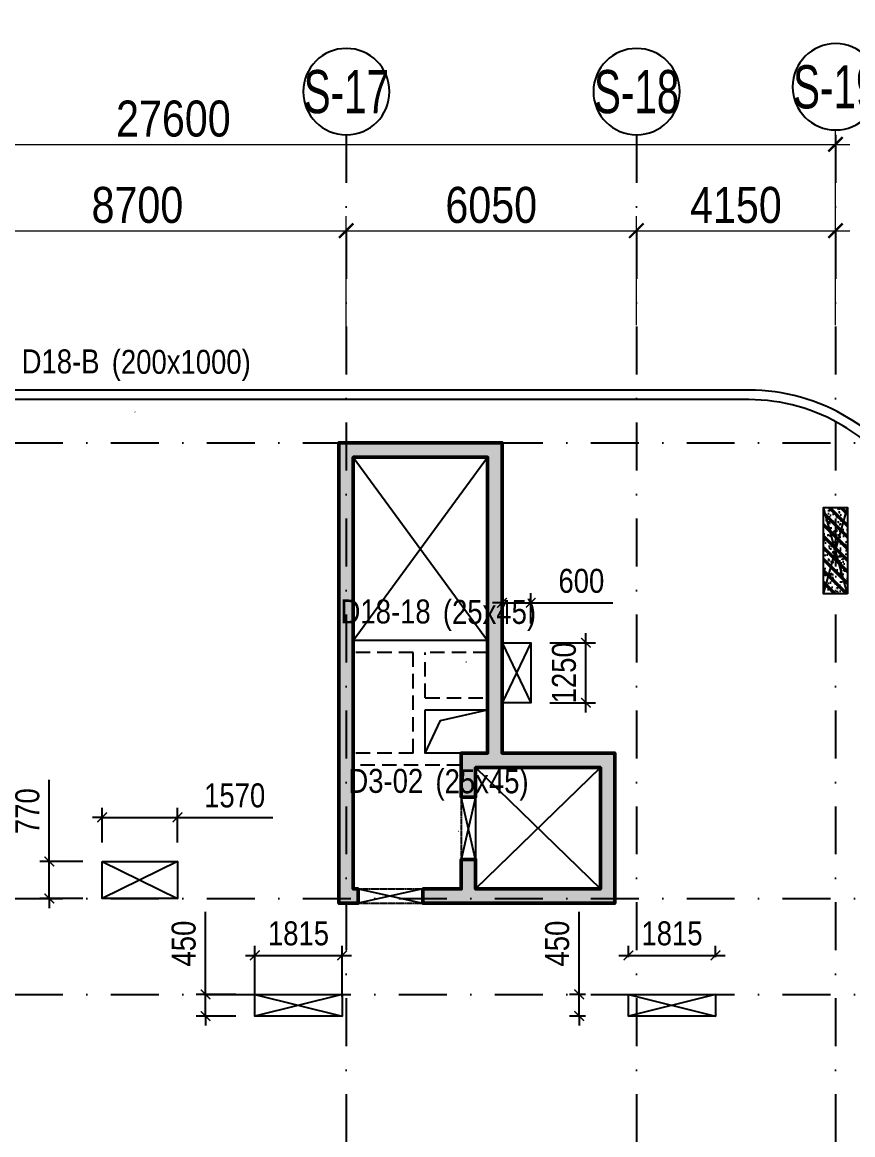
# Model space of a CAD drawing. Header units: millimetres. Extents: x -159515 to 1327256, y -225156 to 138737.
# Drawn here: x 118929 to 136239, y -179442 to -156248 of the extents above; entities that cross this region are included whole.
import ezdxf
from ezdxf.enums import TextEntityAlignment as Align

# ---------------------------------------------------------------- set-up
doc = ezdxf.new("R2010")
doc.units = ezdxf.units.MM
doc.header["$MEASUREMENT"] = 0
doc.linetypes.add('DASHDOT', pattern=[1, 0.5, -0.25, 0, -0.25])
doc.linetypes.add('DASHED', pattern=[4.5, 3, -1.5])
for name, color, linetype in [('AUDIT_I_220807103235-17', 50, 'Continuous'), ('ccu11-Khuat', 9, 'DASHED'), ('ccu11-Manh', 8, 'Continuous'), ('ccu11-Thay', 7, 'Continuous'), ('ccu12-Manh', 8, 'Continuous'), ('ccu12-Text', 31, 'Continuous'), ('KC2-DIM', 251, 'Continuous'), ('KT-Dim', 8, 'Continuous'), ('KT-Hatch', 251, 'Continuous'), ('KT-Luoi truc South Tower', 8, 'DASHDOT'), ('Xref_ST_MBDV Cot vach 30.7.2022|Xref_ST_MBDV Cot vach 30.7.2022|Xref_ST_MBDV Cot vach 30.7.2022|Xref_ST_MBDV Cot vach 30.7.2022|A-GRID-SYM', 50, 'Continuous'), ('Xref_ST_MBDV Cot vach 30.7.2022|Xref_ST_MBDV Cot vach 30.7.2022|Xref_ST_MBDV Cot vach 30.7.2022|Xref_ST_MBDV Cot vach 30.7.2022|KC-Betong', 6, 'Continuous')]:
    doc.layers.add(name, color=color, linetype=linetype)
for name, color, linetype, lineweight in [('ccu12-Tencaukien', 9, 'Continuous', 15), ('KT-Kich thuoc', 159, 'Continuous', 18), ('KT-Net cot vach', 6, 'Continuous', 50)]:
    doc.layers.add(name, color=color, linetype=linetype, lineweight=lineweight)
doc.styles.add('Arial Narrow', font='ARIALN.TTF')
doc.styles.add('HBA-Text', font='GOTHIC.TTF')
doc.dimstyles.new('ccu12-200', dxfattribs={"dimscale": 200, "dimtxt": 2.5, "dimasz": 1, "dimexe": 1, "dimexo": 2, "dimgap": 1, "dimtad": 1, "dimdec": 0, "dimrnd": 5, "dimdsep": 46, "dimtxsty": 'Arial Narrow', "dimblk": 'ARCHTICK', "dimcen": -1, "dimdle": 1, "dimclrd": 256, "dimclre": 256, "dimclrt": 3, "dimadec": 0, "dimazin": 2, "dimtfac": 0.1, "dimtdec": 0, "dimtmove": 0, "dimatfit": 1, "dimldrblk": 'ARCHTICK', "dimfxl": 1, "dimtvp": 0.833333, "dimtolj": 1, "dimtzin": 12, "dimarcsym": 0})
doc.dimstyles.new('CCU_1-300', dxfattribs={"dimscale": 300, "dimtxt": 2.5, "dimasz": 1, "dimexe": 1, "dimexo": 2, "dimgap": 0.5, "dimtad": 1, "dimdec": 0, "dimdsep": 46, "dimtxsty": 'Arial Narrow', "dimblk": 'ARCHTICK', "dimcen": -1, "dimdle": 1, "dimclrd": 256, "dimclre": 256, "dimclrt": 3, "dimadec": 0, "dimazin": 2, "dimtfac": 0.1, "dimtdec": 0, "dimtix": 1, "dimtmove": 2, "dimatfit": 1, "dimfxl": 1, "dimtvp": 0.833333, "dimtolj": 1, "dimtzin": 12, "dimarcsym": 0})

# ---------------------------------------------------------------- blocks, each defined once
blk = doc.blocks.new('_ArchTick')
at = {"color": 0, "const_width": 0.15}
blk.add_lwpolyline([(-0.5, -0.5), (0.5, 0.5)], dxfattribs=at)
blk = doc.blocks.new('*D407')
at = {"layer": 'Defpoints', "color": 0, "transparency": 16777216}
for p in [(-16523, 31492), (-16523, 28791, 0), (-25223, 28649, 0)]:
    blk.add_point(p, dxfattribs=at)
at = {"layer": 'KT-Kich thuoc', "lineweight": -2, "transparency": 16777216}
for p, q in [((-25223, 29249), (-25223, 31792)), ((-16523, 29391), (-16523, 31792)), ((-25523, 31492), (-16223, 31492))]:
    blk.add_line(p, q, dxfattribs=at)
at = {"layer": 'KT-Kich thuoc', "lineweight": -2, "transparency": 16777216, "xscale": 300, "yscale": 300, "zscale": 300, "rotation": 180}
blk.add_blockref('_ArchTick', (-25223, 31492), dxfattribs=at)
at = {"layer": 'KT-Kich thuoc', "lineweight": -2, "transparency": 16777216, "xscale": 300, "yscale": 300, "zscale": 300}
blk.add_blockref('_ArchTick', (-16523, 31492), dxfattribs=at)
at = {"layer": 'KT-Kich thuoc', "color": 3, "transparency": 16777216, "insert": (-20873, 32025), "char_height": 750, "attachment_point": 5, "style": 'Arial Narrow'}
blk.add_mtext('\\A1;8700', dxfattribs=at)
blk = doc.blocks.new('*D408')
at = {"layer": 'Defpoints', "color": 0, "transparency": 16777216}
for p in [(-10473, 31492), (-16523, 28791), (-10473, 28921, 0)]:
    blk.add_point(p, dxfattribs=at)
at = {"layer": 'KT-Kich thuoc', "lineweight": -2, "transparency": 16777216}
for p, q in [((-16523, 29391), (-16523, 31792)), ((-10473, 29521), (-10473, 31792)), ((-16823, 31492), (-10173, 31492))]:
    blk.add_line(p, q, dxfattribs=at)
at = {"layer": 'KT-Kich thuoc', "lineweight": -2, "transparency": 16777216, "xscale": 300, "yscale": 300, "zscale": 300, "rotation": 180}
blk.add_blockref('_ArchTick', (-16523, 31492), dxfattribs=at)
at = {"layer": 'KT-Kich thuoc', "lineweight": -2, "transparency": 16777216, "xscale": 300, "yscale": 300, "zscale": 300}
blk.add_blockref('_ArchTick', (-10473, 31492), dxfattribs=at)
at = {"layer": 'KT-Kich thuoc', "color": 3, "transparency": 16777216, "insert": (-13498, 32025), "char_height": 750, "attachment_point": 5, "style": 'Arial Narrow'}
blk.add_mtext('\\A1;6050', dxfattribs=at)
blk = doc.blocks.new('*D409')
at = {"layer": 'Defpoints', "color": 0, "transparency": 16777216}
for p in [(-6323, 31492), (-6323, 29040), (-10473, 28921, 0)]:
    blk.add_point(p, dxfattribs=at)
at = {"layer": 'KT-Kich thuoc', "lineweight": -2, "transparency": 16777216}
for p, q in [((-10473, 29521), (-10473, 31792)), ((-6323, 29640), (-6323, 31792)), ((-10773, 31492), (-6023, 31492))]:
    blk.add_line(p, q, dxfattribs=at)
at = {"layer": 'KT-Kich thuoc', "lineweight": -2, "transparency": 16777216, "xscale": 300, "yscale": 300, "zscale": 300, "rotation": 180}
blk.add_blockref('_ArchTick', (-10473, 31492), dxfattribs=at)
at = {"layer": 'KT-Kich thuoc', "lineweight": -2, "transparency": 16777216, "xscale": 300, "yscale": 300, "zscale": 300}
blk.add_blockref('_ArchTick', (-6323, 31492), dxfattribs=at)
at = {"layer": 'KT-Kich thuoc', "color": 3, "transparency": 16777216, "insert": (-8398, 32025), "char_height": 750, "attachment_point": 5, "style": 'Arial Narrow'}
blk.add_mtext('\\A1;4150', dxfattribs=at)
blk = doc.blocks.new('*D410')
at = {"layer": 'Defpoints', "color": 0, "transparency": 16777216}
for p in [(-6323, 33292), (-33923, 28921), (-6323, 28921)]:
    blk.add_point(p, dxfattribs=at)
at = {"layer": 'KT-Kich thuoc', "lineweight": -2, "transparency": 16777216}
for p, q in [((-33923, 29521), (-33923, 33592)), ((-6323, 29521), (-6323, 33592)), ((-34223, 33292), (-6023, 33292))]:
    blk.add_line(p, q, dxfattribs=at)
at = {"layer": 'KT-Kich thuoc', "lineweight": -2, "transparency": 16777216, "xscale": 300, "yscale": 300, "zscale": 300, "rotation": 180}
blk.add_blockref('_ArchTick', (-33923, 33292), dxfattribs=at)
at = {"layer": 'KT-Kich thuoc', "lineweight": -2, "transparency": 16777216, "xscale": 300, "yscale": 300, "zscale": 300}
blk.add_blockref('_ArchTick', (-6323, 33292), dxfattribs=at)
at = {"layer": 'KT-Kich thuoc', "color": 3, "transparency": 16777216, "insert": (-20123, 33825), "char_height": 750, "attachment_point": 5, "style": 'Arial Narrow'}
blk.add_mtext('\\A1;27600', dxfattribs=at)
blk = doc.blocks.new('GRID-SYM-flat-73')
at = {"layer": 'Xref_ST_MBDV Cot vach 30.7.2022|Xref_ST_MBDV Cot vach 30.7.2022|Xref_ST_MBDV Cot vach 30.7.2022|Xref_ST_MBDV Cot vach 30.7.2022|A-GRID-SYM'}
blk.add_circle((0, 0, 0), 900, dxfattribs=at)
at = {"layer": 'Xref_ST_MBDV Cot vach 30.7.2022|Xref_ST_MBDV Cot vach 30.7.2022|Xref_ST_MBDV Cot vach 30.7.2022|Xref_ST_MBDV Cot vach 30.7.2022|A-GRID-SYM', "style": 'HBA-Text'}
blk.add_attdef('GRID', text='', height=900, rotation=359.6303, dxfattribs=at).set_placement((0, 0, 0), align=Align.MIDDLE_CENTER)
blk = doc.blocks.new('*D796')
at = {"layer": 'Defpoints', "color": 0, "transparency": 16777216}
for p in [(122164, -172825), (120594, -173746), (122164, -173746)]:
    blk.add_point(p, dxfattribs=at)
at = {"layer": 'KC2-DIM', "lineweight": -2, "transparency": 16777216}
for p, q in [((120594, -173346), (120594, -172625)), ((122164, -173346), (122164, -172625)), ((120594, -172825), (120394, -172825)), ((120594, -172825), (122164, -172825)), ((122164, -172825), (124149, -172825))]:
    blk.add_line(p, q, dxfattribs=at)
at = {"layer": 'KC2-DIM', "lineweight": -2, "transparency": 16777216, "xscale": 200, "yscale": 200, "zscale": 200}
blk.add_blockref('_ArchTick', (120594, -172825), dxfattribs=at)
at = {"layer": 'KC2-DIM', "lineweight": -2, "transparency": 16777216, "xscale": 200, "yscale": 200, "zscale": 200, "rotation": 180}
blk.add_blockref('_ArchTick', (122164, -172825), dxfattribs=at)
at = {"layer": 'KC2-DIM', "color": 3, "transparency": 16777216, "insert": (123357, -172370), "char_height": 500, "attachment_point": 5, "style": 'Arial Narrow'}
blk.add_mtext('\\A1;1570', dxfattribs=at)
blk = doc.blocks.new('*D797')
at = {"layer": 'Defpoints', "color": 0, "transparency": 16777216}
for p in [(119493, -173746), (120594, -173746), (120594, -174516)]:
    blk.add_point(p, dxfattribs=at)
at = {"layer": 'KC2-DIM', "lineweight": -2, "transparency": 16777216}
for p, q in [((119493, -173746), (119493, -172045)), ((120194, -173746), (119293, -173746)), ((119493, -174516), (119493, -173746)), ((120194, -174516), (119293, -174516)), ((119493, -174516), (119493, -174716))]:
    blk.add_line(p, q, dxfattribs=at)
at = {"layer": 'KC2-DIM', "lineweight": -2, "transparency": 16777216, "xscale": 200, "yscale": 200, "zscale": 200}
for p, rotation in [((119493, -173746), 270), ((119493, -174516), 90)]:
    blk.add_blockref('_ArchTick', p, dxfattribs=dict(at, rotation=rotation))
at = {"layer": 'KC2-DIM', "color": 3, "transparency": 16777216, "insert": (119038, -172696), "char_height": 500, "attachment_point": 5, "rotation": 90, "style": 'Arial Narrow'}
blk.add_mtext('\\A1;770', dxfattribs=at)
blk = doc.blocks.new('*D798')
at = {"layer": 'Defpoints', "color": 0, "transparency": 16777216}
for p in [(129529, -168352), (128930, -169003), (129529, -169186)]:
    blk.add_point(p, dxfattribs=at)
at = {"layer": 'KC2-DIM', "lineweight": -2, "transparency": 16777216}
for p, q in [((128930, -168352), (128730, -168352)), ((128930, -168603), (128930, -168152)), ((128930, -168352), (129529, -168352)), ((129529, -168786), (129529, -168152)), ((129529, -168352), (131236, -168352))]:
    blk.add_line(p, q, dxfattribs=at)
at = {"layer": 'KC2-DIM', "lineweight": -2, "transparency": 16777216, "xscale": 200, "yscale": 200, "zscale": 200}
blk.add_blockref('_ArchTick', (128930, -168352), dxfattribs=at)
at = {"layer": 'KC2-DIM', "lineweight": -2, "transparency": 16777216, "xscale": 200, "yscale": 200, "zscale": 200, "rotation": 180}
blk.add_blockref('_ArchTick', (129529, -168352), dxfattribs=at)
at = {"layer": 'KC2-DIM', "color": 3, "transparency": 16777216, "insert": (130583, -167897), "char_height": 500, "attachment_point": 5, "style": 'Arial Narrow'}
blk.add_mtext('\\A1;600', dxfattribs=at)
blk = doc.blocks.new('*D799')
at = {"layer": 'Defpoints', "color": 0, "transparency": 16777216}
for p in [(129529, -169186), (130677, -169186), (129529, -170436)]:
    blk.add_point(p, dxfattribs=at)
at = {"layer": 'KC2-DIM', "lineweight": -2, "transparency": 16777216}
for p, q in [((130677, -170636), (130677, -168986)), ((129929, -169186), (130877, -169186)), ((129929, -170436), (130877, -170436))]:
    blk.add_line(p, q, dxfattribs=at)
at = {"layer": 'KC2-DIM', "lineweight": -2, "transparency": 16777216, "xscale": 200, "yscale": 200, "zscale": 200}
for p, rotation in [((130677, -169186), 90), ((130677, -170436), 270)]:
    blk.add_blockref('_ArchTick', p, dxfattribs=dict(at, rotation=rotation))
at = {"layer": 'KC2-DIM', "color": 3, "transparency": 16777216, "insert": (130222, -169811), "char_height": 500, "attachment_point": 5, "rotation": 90, "style": 'Arial Narrow'}
blk.add_mtext('\\A1;1250', dxfattribs=at)
blk = doc.blocks.new('*D800')
at = {"layer": 'Defpoints', "color": 0, "transparency": 16777216}
for p in [(122751, -176516), (123779, -176516), (123779, -176966)]:
    blk.add_point(p, dxfattribs=at)
at = {"layer": 'KC2-DIM', "lineweight": -2, "transparency": 16777216}
for p, q in [((122751, -176516), (122751, -174795)), ((123379, -176516), (122551, -176516)), ((122751, -176966), (122751, -176516)), ((123379, -176966), (122551, -176966)), ((122751, -176966), (122751, -177166))]:
    blk.add_line(p, q, dxfattribs=at)
at = {"layer": 'KC2-DIM', "lineweight": -2, "transparency": 16777216, "xscale": 200, "yscale": 200, "zscale": 200}
for p, rotation in [((122751, -176516), 270), ((122751, -176966), 90)]:
    blk.add_blockref('_ArchTick', p, dxfattribs=dict(at, rotation=rotation))
at = {"layer": 'KC2-DIM', "color": 3, "transparency": 16777216, "insert": (122296, -175456), "char_height": 500, "attachment_point": 5, "rotation": 90, "style": 'Arial Narrow'}
blk.add_mtext('\\A1;450', dxfattribs=at)
blk = doc.blocks.new('*D801')
at = {"layer": 'Defpoints', "color": 0, "transparency": 16777216}
for p in [(125594, -175702), (123779, -176966), (125594, -176966)]:
    blk.add_point(p, dxfattribs=at)
at = {"layer": 'KC2-DIM', "lineweight": -2, "transparency": 16777216}
for p, q in [((123779, -176566), (123779, -175502)), ((125594, -176566), (125594, -175502)), ((123579, -175702), (125794, -175702))]:
    blk.add_line(p, q, dxfattribs=at)
at = {"layer": 'KC2-DIM', "lineweight": -2, "transparency": 16777216, "xscale": 200, "yscale": 200, "zscale": 200, "rotation": 180}
blk.add_blockref('_ArchTick', (123779, -175702), dxfattribs=at)
at = {"layer": 'KC2-DIM', "lineweight": -2, "transparency": 16777216, "xscale": 200, "yscale": 200, "zscale": 200}
blk.add_blockref('_ArchTick', (125594, -175702), dxfattribs=at)
at = {"layer": 'KC2-DIM', "color": 3, "transparency": 16777216, "insert": (124687, -175246), "char_height": 500, "attachment_point": 5, "style": 'Arial Narrow'}
blk.add_mtext('\\A1;1815', dxfattribs=at)
blk = doc.blocks.new('*D802')
at = {"layer": 'Defpoints', "color": 0, "transparency": 16777216}
for p in [(130536, -176516), (131070, -176516), (131070, -176966)]:
    blk.add_point(p, dxfattribs=at)
at = {"layer": 'KC2-DIM', "lineweight": -2, "transparency": 16777216}
for p, q in [((130536, -176516), (130536, -174795)), ((130670, -176516), (130336, -176516)), ((130536, -176966), (130536, -176516)), ((130670, -176966), (130336, -176966)), ((130536, -176966), (130536, -177166))]:
    blk.add_line(p, q, dxfattribs=at)
at = {"layer": 'KC2-DIM', "lineweight": -2, "transparency": 16777216, "xscale": 200, "yscale": 200, "zscale": 200}
for p, rotation in [((130536, -176516), 270), ((130536, -176966), 90)]:
    blk.add_blockref('_ArchTick', p, dxfattribs=dict(at, rotation=rotation))
at = {"layer": 'KC2-DIM', "color": 3, "transparency": 16777216, "insert": (130081, -175456), "char_height": 500, "attachment_point": 5, "rotation": 90, "style": 'Arial Narrow'}
blk.add_mtext('\\A1;450', dxfattribs=at)
blk = doc.blocks.new('*D803')
at = {"layer": 'Defpoints', "color": 0, "transparency": 16777216}
for p in [(133379, -175702), (131564, -176141), (133379, -176141)]:
    blk.add_point(p, dxfattribs=at)
at = {"layer": 'KC2-DIM', "lineweight": -2, "transparency": 16777216}
for p, q in [((131564, -175741), (131564, -175502)), ((133379, -175741), (133379, -175502)), ((131364, -175702), (133579, -175702))]:
    blk.add_line(p, q, dxfattribs=at)
at = {"layer": 'KC2-DIM', "lineweight": -2, "transparency": 16777216, "xscale": 200, "yscale": 200, "zscale": 200, "rotation": 180}
blk.add_blockref('_ArchTick', (131564, -175702), dxfattribs=at)
at = {"layer": 'KC2-DIM', "lineweight": -2, "transparency": 16777216, "xscale": 200, "yscale": 200, "zscale": 200}
blk.add_blockref('_ArchTick', (133379, -175702), dxfattribs=at)
at = {"layer": 'KC2-DIM', "color": 3, "transparency": 16777216, "insert": (132472, -175246), "char_height": 500, "attachment_point": 5, "style": 'Arial Narrow'}
blk.add_mtext('\\A1;1815', dxfattribs=at)
blk = doc.blocks.new('*U192')
at = {"layer": 'ccu12-Tencaukien', "color": 8, "ltscale": 10000}
blk.add_line((361, -155), (354, -155), dxfattribs=at)
at = {"layer": 'ccu12-Text', "color": 2, "style": 'Arial Narrow', "width": 0.8}
blk.add_attdef('SH', text='', height=300, dxfattribs=at).set_placement((276, 6), align=Align.BOTTOM_RIGHT)
at = {"layer": 'ccu12-Text', "color": 31, "style": 'Arial Narrow', "width": 0.8}
for tag, p in [('(', (508, -75)), (')', (963, -75)), ('KT', (633, -75))]:
    blk.add_attdef(tag, text='', height=250, dxfattribs=at).set_placement(p, align=Align.BOTTOM_LEFT)
blk = doc.blocks.new('*U313')
at = {"layer": 'ccu12-Tencaukien', "color": 8, "ltscale": 10000}
blk.add_line((361, -155), (354, -155), dxfattribs=at)
at = {"layer": 'ccu12-Text', "color": 2, "style": 'Arial Narrow', "width": 0.8}
blk.add_attdef('SH', text='', height=300, dxfattribs=at).set_placement((276, 6), align=Align.BOTTOM_RIGHT)
at = {"layer": 'ccu12-Text', "color": 31, "style": 'Arial Narrow', "width": 0.8}
for tag, p in [('(', (508, -75)), (')', (963, -75)), ('KT', (633, -75))]:
    blk.add_attdef(tag, text='', height=250, dxfattribs=at).set_placement(p, align=Align.BOTTOM_LEFT)
blk = doc.blocks.new('*U314')
at = {"layer": 'ccu12-Tencaukien', "color": 8, "ltscale": 10000}
blk.add_line((361, -155), (354, -155), dxfattribs=at)
at = {"layer": 'ccu12-Text', "color": 2, "style": 'Arial Narrow', "width": 0.8}
blk.add_attdef('SH', text='', height=300, dxfattribs=at).set_placement((276, 6), align=Align.BOTTOM_RIGHT)
at = {"layer": 'ccu12-Text', "color": 31, "style": 'Arial Narrow', "width": 0.8}
for tag, p in [('(', (508, -75)), (')', (963, -75)), ('KT', (633, -75))]:
    blk.add_attdef(tag, text='', height=250, dxfattribs=at).set_placement(p, align=Align.BOTTOM_LEFT)
blk = doc.blocks.new('*U46')
h = blk.add_hatch()
h.set_pattern_fill('VATLIEU04', color=250, scale=40, style=0, pattern_type=2)
h.set_pattern_definition([(50, (-450, 1850), (286.904, -25.1), [30, -330]), (355, (-450, 1850), (-55.5, 300.877), [24, -264]), (100.451, (-426.1, 1847.9), (231.404, 275.776), [25.496, -280.457]), (46.184, (-450, 1930), (426.896, -66.21), [45, -495]), (96.636, (-414.43, 1924.5), (373.865, 389.65), [38.244, -420.685]), (351.184, (-450, 1930), (373.865, 389.65), [36, -396]), (21, (-410, 1910), (238.763, -161.048), [30, -330]), (326, (-410, 1910), (97.326, 290.06), [24, -264]), (71.451, (-390.1, 1896.58), (336.09, 129.012), [25.496, -280.457]), (37.5, (-450, 1850), (4.864, 133.1575), [0, -260.8, 0, -268, 0, -265]), (7.5, (-450, 1850), (105.228, 157.765), [0, -152.8, 0, -254.8, 0, -101]), (327.5, (-539.2, 1850), (213.529, -9.022), [0, -100, 0, -312, 0, -414]), (317.5, (-579.2, 1850), (233.274, 40.042), [0, -130, 0, -207.2, 0, -294]), (45, (-450, 1850), (-120.208, 120.208), []), (45, (-450, 1899), (-120.208, 120.208), [])])
h.paths.add_polyline_path([(-475, -475), (25, -475), (25, 1325), (-475, 1325)])
at = {"color": 6, "ltscale": 0.25}
blk.add_lwpolyline([(-475, -475), (25, -475), (25, 1325), (-475, 1325)], close=True, dxfattribs=at)
at = {"layer": 'Defpoints', "linetype": 'ByBlock', "ltscale": 30}
for p, q in [((25, -475), (-475, 1325)), ((-475, -475), (25, 1325))]:
    blk.add_line(p, q, dxfattribs=at)
blk = doc.blocks.new('MBC-T8')
at = {"layer": 'Xref_ST_MBDV Cot vach 30.7.2022|Xref_ST_MBDV Cot vach 30.7.2022|Xref_ST_MBDV Cot vach 30.7.2022|Xref_ST_MBDV Cot vach 30.7.2022|KC-Betong', "linetype": 'ByBlock', "xscale": -1}
blk.add_blockref('*U46', (18425, 6925), dxfattribs=at)
blk = doc.blocks.new('MBCV-T8')
at = {"layer": 'KT-Hatch'}
h = blk.add_hatch(dxfattribs=at)
h.set_pattern_fill('BTCT', color=256, scale=40)
h.set_pattern_definition([(50, (55874.38, -33304.02), (286.904, -25.1009), [30, -330]), (355, (55874.38, -33304.02), (-55.5005, 300.8769), [24, -264]), (100.4514, (55898.3, -33306.12), (231.4038, 275.7758), [25.496, -280.4568]), (46.1842, (55874.38, -33224.02), (426.8964, -66.2076), [45, -495]), (96.6356, (55909.96, -33229.54), (373.865, 389.647), [38.244, -420.685]), (351.1842, (55874.4, -33224.02), (373.865, 389.6474), [36, -396]), (21, (55914.38, -33244.02), (238.7628, -161.0476), [30, -330]), (326, (55914.38, -33244.02), (97.326, 290.06), [24, -264]), (71.4514, (55934.28, -33257.44), (336.089, 129.0122), [25.496, -280.4568]), (37.5, (55874.38, -33304.02), (4.86394, 133.15754), [0, -260.8, 0, -268, 0, -265]), (7.5, (55874.38, -33304.02), (105.2278, 157.7647), [0, -152.8, 0, -254.8, 0, -101]), (327.5, (55785.18, -33304.02), (213.52897, -9.02195), [0, -100, 0, -312, 0, -414]), (317.5, (55745.18, -33304.02), (233.2745, 40.042), [0, -130, 0, -207.2, 0, -294]), (45, (55874.38, -33304.02), (-106.066, 106.066), []), (45, (55945.09, -33304.02), (-106.066, 106.066), [])])
h.paths.add_polyline_path([(39201, -15534), (39501, -15534), (39501, -6534), (42301, -6534), (42301, -12704), (41751, -12704), (41751, -13619), (42051, -13619), (42051, -13004), (44651, -13004), (44651, -15534), (42051, -15534), (42051, -14919), (41751, -14919), (41751, -15534), (40951, -15534), (40951, -15834), (44951, -15834), (44951, -12704), (42601, -12704), (42601, -6234), (39201, -6234)])
h.paths.add_polyline_path([(39501, -15534), (39201, -15534), (39201, -15834), (39601, -15834), (39601, -15534), (39501, -15534)], flags=17)
at = {"layer": 'ccu11-Khuat', "color": 6, "ltscale": 0.2, "elevation": 0}
for points in [[(41751, -13619), (41751, -14919)], [(39601, -15534), (40951, -15534)], [(39601, -15834), (40951, -15834)]]:
    blk.add_lwpolyline(points, dxfattribs=at)
at = {"layer": 'ccu11-Manh', "elevation": 0}
for points in [[(39501, -6534), (42301, -10354)], [(39501, -10354), (42301, -6534)], [(42051, -13004), (44651, -15534)], [(44651, -13004), (42051, -15534)]]:
    blk.add_lwpolyline(points, dxfattribs=at)
at = {"layer": 'ccu11-Thay', "color": 6, "ltscale": 0.5, "elevation": 0}
blk.add_lwpolyline([(42051, -13619), (42051, -14919)], dxfattribs=at)
at = {"layer": 'KC2-DIM', "ltscale": 0.5, "elevation": 0}
for points in [[(42051, -13619), (41751, -14919)], [(42051, -14919), (41751, -13619)], [(39601, -15534), (40951, -15834)], [(40951, -15534), (39601, -15834)]]:
    blk.add_lwpolyline(points, dxfattribs=at)
at = {"layer": 'KT-Net cot vach'}
for p, q in [((41751, -14919, 0), (41751, -15534, 0)), ((42051, -14919, 0), (41751, -14919, 0)), ((42051, -14919, 0), (42051, -15534, 0)), ((40951, -15534, 0), (41751, -15534, 0)), ((40951, -15834, 0), (44951, -15834, 0))]:
    blk.add_line(p, q, dxfattribs=at)
at = {"layer": 'KT-Net cot vach', "elevation": 0}
blk.add_lwpolyline([(39501, -14934), (39501, -15534), (39601, -15534), (39601, -15834), (39201, -15834), (39201, -14934), (39201, -6234), (42601, -6234), (42601, -12704), (44951, -12704), (44951, -15834), (40951, -15834), (40951, -15534), (41751, -15534), (41751, -14919), (42051, -14919), (42051, -15534), (44651, -15534), (44651, -13004), (42051, -13004), (42051, -13619), (41751, -13619), (41751, -12704), (42301, -12704), (42301, -6534), (39501, -6534)], close=True, dxfattribs=at)
blk.add_blockref('MBC-T8', (30901, -15834, 0))
blk = doc.blocks.new('Asix South Tower')
at = {"layer": 'KT-Luoi truc South Tower', "ltscale": 2000}
for p, q in [((-16523, 33491.9), (-16523, -4459.1)), ((-10473, 33491.9), (-10473, -4459.1)), ((-6323, 33491.9), (-6323, -4459.1)), ((-49426.2, 27070.4), (10118.8, 27070.4)), ((-49426.2, 17570.4), (10118.8, 17570.4)), ((-49426.2, 15570.4), (10118.8, 15570.4))]:
    blk.add_line(p, q, dxfattribs=at)
at = {"layer": 'KT-Dim'}
ref = blk.add_blockref('GRID-SYM-flat-73', (-16517.9, 34391.9, 0), dxfattribs=dict(at, xscale=-1, rotation=179.6748020054017))
ref.add_attrib('GRID', 'S-17', dxfattribs={"layer": 'AUDIT_I_220807103235-17', "height": 900, "style": 'HBA-Text', "width": 0.7}).set_placement((-16517.9, 34391.9, 0), align=Align.MIDDLE_CENTER)
ref = blk.add_blockref('GRID-SYM-flat-73', (-10467.9, 34391.9, 0), dxfattribs=dict(at, xscale=-1, rotation=179.6748020054017))
ref.add_attrib('GRID', 'S-18', dxfattribs={"layer": 'AUDIT_I_220807103235-17', "height": 900, "style": 'HBA-Text', "width": 0.7}).set_placement((-10467.9, 34391.9, 0), align=Align.MIDDLE_CENTER)
ref = blk.add_blockref('GRID-SYM-flat-73', (-6317.9, 34491.9, 0), dxfattribs=dict(at, xscale=-1, rotation=179.6748020054017))
ref.add_attrib('GRID', 'S-19', dxfattribs={"layer": 'AUDIT_I_220807103235-17', "height": 900, "style": 'HBA-Text', "width": 0.7}).set_placement((-6317.9, 34491.9, 0), align=Align.MIDDLE_CENTER)
at = {"layer": 'KT-Kich thuoc'}
for base, p1, p2, picture, middle in [((-6323, 33291.9), (-33923, 28921.3), (-6323, 28921.3), '*D410', (-20123, 33824.8)), ((-16523, 31491.9), (-25223, 28648.7, 0), (-16523, 28791, 0), '*D407', (-20873, 32024.8)), ((-10473, 31491.9), (-16523, 28791), (-10473, 28921.3, 0), '*D408', (-13498, 32024.8)), ((-6323, 31491.9), (-10473, 28921.3, 0), (-6323, 29040.1), '*D409', (-8398, 32024.8))]:
    dim = blk.add_linear_dim(base=base, p1=p1, p2=p2, dimstyle='CCU_1-300', dxfattribs=at)
    dim.commit()
    dim.dimension.update_dxf_attribs({"geometry": picture, "text_midpoint": middle})

msp = doc.modelspace()

# ---------------------------------------------------------------- linework, layer by layer
for points in [[(72843.9, -147071.8), (72843, -147072.1), (70254.3, -139708.4, 0.3383369), (66380.9, -138172.2), (36945.1, -148327.3, 0.4594567), (34905, -153476.7), (43673.7, -167803.1, 0.2796886), (48639.9, -168834.4), (71357.3, -160996.7, 0.2042795), (71423.6, -160875.6), (71647.4, -159845.8, -0.2754116), (72375.3, -159045.2), (76787.7, -157527.4, -0.4141945), (77948.7, -158091.9), (86278, -182182.6, 0.3197537), (91098, -185616.1), (136235.4, -185616.1, 0.3653099), (141201.3, -181305.4, 0.1024343), (141192.4, -179683.5), (138751.2, -168212.8, 0.1326112), (137284.9, -165414.2, 0.0664995), (136153.7, -164499.8, 0.1376153), (134073.1, -163916.1), (108429.4, -163916.1)], [(136549.6, -165015.9, 0.0287244), (136049.7, -164670.6, 0.1376153), (134073.1, -164116.1), (108429.4, -164116.1)]]:
    msp.add_lwpolyline(points, format="xyb")
at = {"ltscale": 0.5, "elevation": 0}
msp.add_lwpolyline([(128629.8, -169135.9), (125829.8, -169135.9)], dxfattribs=at)
msp.add_lwpolyline([(127329.8, -170585.9), (128629.8, -170585.9), (128629.8, -171485.9), (127329.8, -171485.9)], close=True, dxfattribs=at)
at = {"layer": 'ccu11-Khuat', "ltscale": 100, "elevation": 0}
for points in [[(127079.8, -169385.9), (125829.8, -169385.9)], [(127079.8, -171485.9), (127079.8, -169385.9)], [(128629.8, -169385.9), (127329.8, -169385.9)], [(127329.8, -170335.9), (127329.8, -169385.9)], [(127329.8, -170335.9), (128629.8, -170335.9)], [(127079.8, -171485.9), (125829.8, -171485.9)], [(128079.8, -171735.9), (125829.8, -171735.9)]]:
    msp.add_lwpolyline(points, dxfattribs=at)
at = {"layer": 'ccu11-Manh'}
for p, q in [((128929.4, -169186.1), (129529.4, -170435.9)), ((129529.4, -169186.1), (128929.4, -170435.9)), ((120594.4, -173746.1), (122164.4, -174516.1)), ((122164.4, -173746.1), (120594.4, -174516.1)), ((123779.4, -176516.1), (125594.4, -176966.1)), ((125594.4, -176516.1), (123779.4, -176966.1)), ((131564.4, -176516.1), (133379.4, -176966.1)), ((133379.4, -176516.1), (131564.4, -176966.1))]:
    msp.add_line(p, q, dxfattribs=at)
at = {"layer": 'ccu11-Manh', "elevation": 0}
for points in [[(128379.8, -171785.9), (130979.8, -174315.9)], [(128379.8, -174315.9), (130979.8, -171785.9)]]:
    msp.add_lwpolyline(points, dxfattribs=at)
at = {"layer": 'ccu11-Thay'}
for points in [[(128929.4, -169186.1), (129529.4, -169186.1), (129529.4, -170435.9), (128929.4, -170435.9), (128929.4, -169186.1)], [(120594.4, -173746.1), (122164.4, -173746.1), (122164.4, -174516.1), (120594.4, -174516.1), (120594.4, -173746.1)], [(123779.4, -176516.1), (125594.4, -176516.1), (125594.4, -176966.1), (123779.4, -176966.1), (123779.4, -176516.1)], [(131564.4, -176516.1), (133379.4, -176516.1), (133379.4, -176966.1), (131564.4, -176966.1), (131564.4, -176516.1)]]:
    msp.add_lwpolyline(points, dxfattribs=at)
at = {"layer": 'ccu12-Manh', "ltscale": 0.5, "elevation": 0}
for points in [[(125829.8, -165315.9), (128629.8, -169135.9)], [(125829.8, -169135.9), (128629.8, -165315.9)]]:
    msp.add_lwpolyline(points, dxfattribs=at)
at = {"layer": 'KC2-DIM', "ltscale": 0.5, "elevation": 0}
for points in [[(127329.8, -171485.9), (127329.8, -170585.9)], [(127329.8, -170585.9), (128629.8, -170585.9)], [(127329.8, -171485.9), (127649.4, -170807.2), (128629.8, -170585.9)]]:
    msp.add_lwpolyline(points, dxfattribs=at)

# ---------------------------------------------------------------- block references
msp.add_blockref('MBCV-T8', (86328.4, -158782.3, 0))
at = {"layer": 'ccu12-Tencaukien', "extrusion": (4.38813e-07, -9.79924e-07, 1)}
ref = msp.add_blockref('*U192', (120769, -163884.5, 0.2), dxfattribs=dict(at, xscale=1.815893337873055, yscale=1.815893337873055, zscale=1.815893337873055, rotation=339.536933714468))
ref.add_attrib('KT', '(200x1000)', dxfattribs={"color": 31, "extrusion": (4.38813e-07, -9.79924e-07, 1), "height": 500, "style": 'Arial Narrow'}).set_placement((120794.9, -163728, 0.2), align=Align.BOTTOM_LEFT)
ref.add_attrib('SH', 'D18-B', dxfattribs={"color": 2, "extrusion": (4.38813e-07, -9.79924e-07, 1), "height": 500, "style": 'Arial Narrow'}).set_placement((120540, -163719.2, 0.2), align=Align.BOTTOM_RIGHT)
ref = msp.add_blockref('*U313', (127670.7, -169098, -1), dxfattribs=dict(at, xscale=1.815893337873055, yscale=1.815893337873055, zscale=1.815893337873055, rotation=339.536933714468))
ref.add_attrib('KT', '(25x45)', dxfattribs={"color": 31, "extrusion": (4.38813e-07, -9.79924e-07, 1), "height": 500, "style": 'Arial Narrow'}).set_placement((127696.6, -168941.6, 0.2), align=Align.BOTTOM_LEFT)
ref.add_attrib('SH', 'D18-18', dxfattribs={"color": 2, "extrusion": (4.38813e-07, -9.79924e-07, 1), "height": 500, "style": 'Arial Narrow'}).set_placement((127441.7, -168932.7, 0.2), align=Align.BOTTOM_RIGHT)
ref = msp.add_blockref('*U314', (127515.8, -172629.3, -1), dxfattribs=dict(at, xscale=1.815893337873055, yscale=1.815893337873055, zscale=1.815893337873055, rotation=339.536933714468))
ref.add_attrib('KT', '(25x45)', dxfattribs={"color": 31, "extrusion": (4.38813e-07, -9.79924e-07, 1), "height": 500, "style": 'Arial Narrow'}).set_placement((127541.7, -172472.9, 0.2), align=Align.BOTTOM_LEFT)
ref.add_attrib('SH', 'D3-02', dxfattribs={"color": 2, "extrusion": (4.38813e-07, -9.79924e-07, 1), "height": 500, "style": 'Arial Narrow'}).set_placement((127286.8, -172464, 0.2), align=Align.BOTTOM_RIGHT)
at = {"layer": 'KT-Kich thuoc'}
msp.add_blockref('Asix South Tower', (142202.4, -192086.3), dxfattribs=at)

# ---------------------------------------------------------------- dimensions: what is measured, and where the dimension line sits
at = {"layer": 'KC2-DIM'}
for base, p1, p2, picture, middle in [((129529.4, -168352), (128929.8, -169003.1), (129529.4, -169186.1), '*D798', (130582.8, -167896.7)), ((125594.4, -175701.5), (123779.4, -176966.1), (125594.4, -176966.1), '*D801', (124686.9, -175246.2)), ((133379.4, -175701.5), (131564.4, -176141.2), (133379.4, -176141.2), '*D803', (132471.9, -175246.2))]:
    dim = msp.add_linear_dim(base=base, p1=p1, p2=p2, dimstyle='ccu12-200', override={"dimzin": 0}, dxfattribs=at)
    dim.commit()
    dim.dimension.update_dxf_attribs({"geometry": picture, "text_midpoint": middle})
dim = msp.add_linear_dim(base=(130677, -169186.1), p1=(129529.4, -170435.9), p2=(129529.4, -169186.1), angle=90, dimstyle='ccu12-200', override={"dimzin": 0}, dxfattribs=at)
dim.commit()
dim.dimension.update_dxf_attribs({"geometry": '*D799', "text_midpoint": (130677, -169811), "dimtype": 160})
for p1, p2, distance, picture, middle in [((120594.4, -174515.9), (120594.4, -173746.1), 1101.5, '*D797', (119037.6, -172695.6)), ((120594.4, -173746.1), (122164.4, -173746.1), 921.1, '*D796', (123356.7, -172369.8))]:
    dim = msp.add_aligned_dim(p1=p1, p2=p2, distance=distance, dimstyle='ccu12-200', override={"dimzin": 0}, dxfattribs=at)
    dim.commit()
    dim.dimension.update_dxf_attribs({"geometry": picture, "text_midpoint": middle})
for base, p1, p2, picture, middle in [((122751.1, -176516.1), (123779.4, -176966.1), (123779.4, -176516.1), '*D800', (122295.8, -175455.7)), ((130536.1, -176516.1), (131070, -176966.1), (131070, -176516.1), '*D802', (130080.8, -175455.7))]:
    dim = msp.add_linear_dim(base=base, p1=p1, p2=p2, angle=90, dimstyle='ccu12-200', override={"dimzin": 0}, dxfattribs=at)
    dim.commit()
    dim.dimension.update_dxf_attribs({"geometry": picture, "text_midpoint": middle})

doc.saveas('drawing.dxf')
